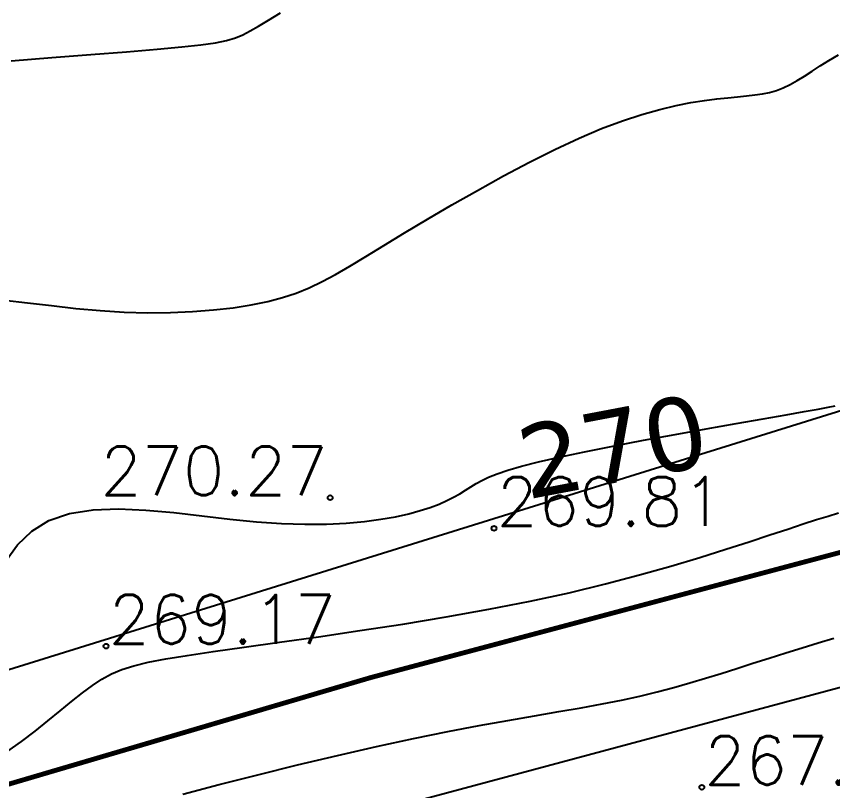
# Model space of a CAD drawing. Extents: x 524954 to 526204, y 9523489 to 9524010.
# Drawn here: x 525810.32 to 525827.07, y 9523639.71 to 9523655.6 of the extents above; entities that cross this region are included whole.
import ezdxf
from ezdxf.enums import TextEntityAlignment as Align

# ---------------------------------------------------------------- set-up
doc = ezdxf.new("R2010")
doc.units = 0
doc.header["$PDMODE"] = 33
doc.header["$PDSIZE"] = 0.1
doc.linetypes.add('ACAD_ISO12W100', pattern=[21, 12, -3, 0, -3, 0, -3])
for name, color, linetype in [('Bord Fleuve', 4, 'ACAD_ISO12W100'), ('Cloture', 7, 'Continuous'), ('CN_01_00', 3, 'Continuous'), ('CN_02_00', 4, 'Continuous'), ('CN_10_00', 1, 'Continuous'), ('Cotation Courbes de niveau', 7, 'Continuous'), ('TopoAlt', 3, 'Continuous'), ('TOPOJIS', 7, 'Continuous')]:
    doc.layers.add(name, color=color, linetype=linetype)
doc.styles.add('Simplex 1.0', font='Simplex.shx', dxfattribs={"width": 0.99, "height": 1})
doc.styles.add('Verdana 1.0', font='verdana.ttf', dxfattribs={"width": 0.99, "height": 1})
doc.linetypes.add('LIMITE1', pattern='A,6.35,-2.54,[133,ltypeshp.shx,S=2.54,R=0,X=-2.54,Y=0],-2.54,25.4', length=36.83)

# ---------------------------------------------------------------- blocks, each defined once
blk = doc.blocks.new('TCPOINT M')
at = {"color": 0}
blk.add_point((0, 0), dxfattribs=at)
at = {"layer": 'TopoAlt', "style": 'Simplex 1.0', "width": 0.99}
blk.add_attdef('ALT', (0.15, 0.15), '', height=1, dxfattribs=at)

msp = doc.modelspace()

# ---------------------------------------------------------------- hatches: boundary and pattern name
at = {"layer": 'Bord Fleuve', "ltscale": 0.5}
h = msp.add_hatch(dxfattribs=at)
h.set_pattern_fill('ANSI33', color=256, scale=2, angle=330, style=0)
h.paths.add_polyline_path([(526101.715, 9523771.778), (526101.498, 9523728.689), (526067.042, 9523702.1), (526048.223, 9523678.528), (526031.816, 9523676.184), (526027.837, 9523671.249), (526016.46, 9523661.911), (526012.684, 9523655.259), (526010.342, 9523652.337), (526009.349, 9523649.826), (526002.836, 9523644.901), (526001.359, 9523638.704), (525998.552, 9523634.868), (525992.641, 9523630.59), (525971.373, 9523621.771), (525946.333, 9523622.282), (525936.503, 9523619.892), (525930.695, 9523617.923), (525919.699, 9523615.395), (525895.841, 9523612.948), (525885.599, 9523613.628), (525875.196, 9523613.421), (525867.372, 9523614.558), (525859.164, 9523613.749), (525850.68, 9523611.584), (525842.877, 9523609.413), (525834.137, 9523605.724), (525821.783, 9523602.11), (525815.903, 9523600.185), (525796.184, 9523594.113), (525774.026, 9523585.199), (525767.099, 9523581.761), (525763.989, 9523580.32), (525760.33, 9523578.539), (525748.039, 9523572.413), (525744.059, 9523571.766), (525739.195, 9523569.005), (525726.381, 9523563.785), (525719.788, 9523561.814), (525707.248, 9523554.536), (525700.147, 9523552.212), (525692.212, 9523549.16), (525674.921, 9523545.702), (525662.522, 9523542.332), (525644.942, 9523541.016), (525635.899, 9523540.053), (525621.612, 9523536.522), (525609.298, 9523533.789), (525593.484, 9523529.477), (525590.482, 9523529.837), (525587.338, 9523528.188), (525575.413, 9523524.864), (525573.541, 9523524.376), (525537.559, 9523507.804), (525536.053, 9523507.312), (525509.961, 9523500.658), (525472.702, 9523501.018), (525453.195, 9523495.13), (525425.264, 9523493.316), (525409.725, 9523500.229), (525383.624, 9523517.145), (525374.857, 9523528.592), (525397.503, 9523550.219), (525408.728, 9523544.096), (525423.511, 9523536.311), (525445.736, 9523537.578), (525453.966, 9523539.782), (525464.454, 9523546.087), (525473.153, 9523547.827), (525482.046, 9523548.599), (525491.438, 9523548.246), (525499.251, 9523546.152), (525510.455, 9523545.914), (525524.182, 9523548.573), (525533.752, 9523550.446), (525539.312, 9523550.42), (525543.959, 9523554.529), (525548.966, 9523556.567), (525556.157, 9523559.482), (525565.701, 9523562.659), (525575.687, 9523565.927), (525586.045, 9523569.089), (525592.726, 9523570.833), (525599.232, 9523573.013), (525615.849, 9523577.326), (525625.16, 9523582.583), (525628.685, 9523586.517), (525632.523, 9523586.625), (525648.079, 9523583.088), (525655.429, 9523583.638), (525665.347, 9523586.334), (525670.505, 9523587.365), (525674.974, 9523592.31), (525681.363, 9523595.427), (525690.374, 9523596.897), (525696.726, 9523596.667), (525703.112, 9523600.372), (525712.502, 9523603.181), (525720.951, 9523606.622), (525729.973, 9523611.744), (525735.094, 9523612.577), (525741.896, 9523615.967), (525746.088, 9523618.007), (525749.05, 9523619.379), (525756.94, 9523623.296), (525766.831, 9523627.898), (525804.249, 9523638.101), (525817.576, 9523642.025), (525828.432, 9523644.919), (525839.805, 9523649.896), (525846.166, 9523651.166), (525855.839, 9523655.822), (525867.776, 9523655.711), (525877.503, 9523655.632), (525886.144, 9523654.198), (525894.786, 9523653.829), (525911.157, 9523655.506), (525918.652, 9523656.801), (525925.004, 9523658.249), (525933.183, 9523660.832), (525939.613, 9523663.374), (525944.509, 9523665.893), (525950.393, 9523669.022), (525957.623, 9523672.73), (525962.986, 9523676.276), (525970.165, 9523679.965), (525973.599, 9523682.924), (525976.261, 9523684.646), (525980.145, 9523686.246), (525987.591, 9523689.162), (525991.967, 9523692.966), (525998.543, 9523697.851), (526003.542, 9523703.73), (526012.581, 9523711.677), (526026.66, 9523716.709), (526030.85, 9523726.011), (526046.387, 9523740.613), (526052.355, 9523745.599), (526061.927, 9523759.011), (526073.275, 9523760.379), (526077.818, 9523761.95), (526083.981, 9523762.217)])
h.paths.add_polyline_path([(525512.661, 9523516.101), (525534.357, 9523523.257), (525535.319, 9523520.342), (525513.623, 9523513.186)], flags=24)
h.paths.add_polyline_path([(525743.331, 9523593.045), (525764.315, 9523602.078), (525765.529, 9523599.259), (525744.545, 9523590.226)], flags=24)
h.paths.add_polyline_path([(525983.194, 9523662.071), (526001.508, 9523675.73), (526003.343, 9523673.269), (525985.029, 9523659.611)], flags=24)

# ---------------------------------------------------------------- linework, layer by layer
at = {"layer": 'Bord Fleuve', "ltscale": 0.35, "flags": 128}
msp.add_lwpolyline([(525394.875, 9523547.688, 0.1, 0.1, 0), (525407.137, 9523541.702, 0.1, 0.1, 0), (525423.511, 9523536.311, 0.1, 0.1, 0), (525445.736, 9523537.578, 0.1, 0.1, 0), (525453.966, 9523539.782, 0.1, 0.1, 0), (525464.454, 9523546.087, 0.1, 0.1, 0), (525473.153, 9523547.827, 0.1, 0.1, 0), (525482.046, 9523548.599, 0.1, 0.1, 0), (525491.438, 9523548.246, 0.1, 0.1, 0), (525499.251, 9523546.152, 0.1, 0.1, 0), (525510.455, 9523545.914, 0.1, 0.1, 0), (525524.182, 9523548.573, 0.1, 0.1, 0), (525533.752, 9523550.446, 0.1, 0.1, 0), (525539.312, 9523550.42, 0.1, 0.1, 0), (525543.959, 9523554.529, 0.1, 0.1, 0), (525548.966, 9523556.567, 0.1, 0.1, 0), (525556.157, 9523559.482, 0.1, 0.1, 0), (525565.701, 9523562.659, 0.1, 0.1, 0), (525575.687, 9523565.927, 0.1, 0.1, 0), (525586.045, 9523569.089, 0.1, 0.1, 0), (525592.726, 9523570.833, 0.1, 0.1, 0), (525599.232, 9523573.013, 0.1, 0.1, 0), (525615.849, 9523577.326, 0.1, 0.1, 0), (525625.16, 9523582.583, 0.1, 0.1, 0), (525628.685, 9523586.517, 0.1, 0.1, 0), (525632.523, 9523586.625, 0.1, 0.1, 0), (525648.079, 9523583.088, 0.1, 0.1, 0), (525655.429, 9523583.638, 0.1, 0.1, 0), (525665.347, 9523586.334, 0.1, 0.1, 0), (525670.505, 9523587.365, 0.1, 0.1, 0), (525674.974, 9523592.31, 0.1, 0.1, 0), (525674.974, 9523592.31, 0.1, 0.1, 0), (525681.363, 9523595.427, 0.1, 0.1, 0), (525681.363, 9523595.427, 0.1, 0.1, 0), (525690.374, 9523596.897, 0.1, 0.1, 0), (525696.726, 9523596.667, 0.1, 0.1, 0), (525703.112, 9523600.372, 0.1, 0.1, 0), (525712.502, 9523603.181, 0.1, 0.1, 0), (525712.502, 9523603.181, 0.1, 0.1, 0), (525720.951, 9523606.622, 0.1, 0.1, 0), (525729.973, 9523611.744, 0.1, 0.1, 0), (525735.094, 9523612.577, 0.1, 0.1, 0), (525741.896, 9523615.967, 0.1, 0.1, 0), (525746.088, 9523618.007, 0.1, 0.1, 0), (525749.05, 9523619.379, 0.1, 0.1, 0), (525756.94, 9523623.296, 0.1, 0.1, 0), (525766.831, 9523627.898, 0.1, 0.1, 0), (525804.249, 9523638.101, 0.1, 0.1, 0), (525817.576, 9523642.025, 0.1, 0.1, 0), (525828.432, 9523644.919, 0.1, 0.1, 0), (525839.805, 9523649.896, 0.1, 0.1, 0), (525846.166, 9523651.166, 0.1, 0.1, 0), (525855.839, 9523655.822, 0.1, 0.1, 0), (525867.776, 9523655.711, 0.1, 0.1, 0), (525877.503, 9523655.632, 0.1, 0.1, 0), (525886.144, 9523654.198, 0.1, 0.1, 0), (525894.786, 9523653.829, 0.1, 0.1, 0), (525911.157, 9523655.506, 0.1, 0.1, 0), (525918.652, 9523656.801, 0.1, 0.1, 0), (525925.004, 9523658.249, 0.1, 0.1, 0), (525933.183, 9523660.832, 0.1, 0.1, 0), (525939.613, 9523663.374, 0.1, 0.1, 0), (525944.509, 9523665.893, 0.1, 0.1, 0), (525950.393, 9523669.022, 0.1, 0.1, 0), (525957.623, 9523672.73, 0.1, 0.1, 0), (525962.986, 9523676.276, 0.1, 0.1, 0), (525970.165, 9523679.965, 0.1, 0.1, 0), (525970.165, 9523679.965, 0.1, 0.1, 0), (525973.599, 9523682.924, 0.1, 0.1, 0), (525976.261, 9523684.646, 0.1, 0.1, 0), (525980.145, 9523686.246, 0.1, 0.1, 0), (525987.591, 9523689.162, 0.1, 0.1, 0), (525991.967, 9523692.966, 0.1, 0.1, 0), (525998.543, 9523697.851, 0.1, 0.1, 0), (526003.542, 9523703.73, 0.1, 0.1, 0), (526012.581, 9523711.677, 0.1, 0.1, 0), (526026.66, 9523716.709, 0.1, 0.1, 0), (526030.85, 9523726.011, 0.1, 0.1, 0), (526046.387, 9523740.613, 0.1, 0.1, 0), (526052.355, 9523745.599, 0.1, 0.1, 0), (526061.927, 9523759.011, 0.1, 0.1, 0), (526073.275, 9523760.379, 0.1, 0.1, 0), (526077.818, 9523761.95, 0.1, 0.1, 0), (526083.981, 9523762.217, 0.1, 0.1, 0), (526101.715, 9523771.778, 0, 0, 0)], format="xyseb", dxfattribs=at)
at = {"layer": 'Cloture', "linetype": 'LIMITE1', "ltscale": 0.1, "flags": 128}
msp.add_lwpolyline([(525803.323, 9523640.196), (525809.433, 9523641.966), (525827.261, 9523647.52), (525835.466, 9523650.42), (525839.929, 9523651.898)], dxfattribs=at)
at = {"layer": 'CN_01_00', "flags": 128}
for points, elevation in [([(525810.074, 9523649.775), (525810.547, 9523649.722), (525811.038, 9523649.663), (525811.538, 9523649.607), (525812.039, 9523649.56), (525812.533, 9523649.531), (525813.016, 9523649.518), (525813.484, 9523649.522), (525813.934, 9523649.541), (525814.362, 9523649.574), (525814.765, 9523649.621), (525815.137, 9523649.679), (525815.477, 9523649.748), (525815.782, 9523649.828), (525816.062, 9523649.921), (525816.329, 9523650.03), (525816.593, 9523650.156), (525816.867, 9523650.304), (525817.163, 9523650.475), (525817.49, 9523650.673), (525817.863, 9523650.899), (525818.287, 9523651.156), (525818.756, 9523651.436), (525819.258, 9523651.73), (525819.782, 9523652.029), (525820.316, 9523652.325), (525820.849, 9523652.608), (525821.37, 9523652.87), (525821.867, 9523653.103), (525822.331, 9523653.298), (525822.761, 9523653.459), (525823.158, 9523653.589), (525823.524, 9523653.691), (525823.858, 9523653.771), (525824.164, 9523653.83), (525824.442, 9523653.874), (525824.692, 9523653.907), (525824.918, 9523653.931), (525825.12, 9523653.95), (525825.304, 9523653.968), (525825.473, 9523653.986), (525825.629, 9523654.009), (525825.776, 9523654.039), (525825.918, 9523654.078), (525826.058, 9523654.131), (525826.198, 9523654.2), (525826.343, 9523654.282), (525826.492, 9523654.375), (525826.65, 9523654.477), (525826.817, 9523654.585), (525826.996, 9523654.697), (525827.189, 9523654.811)], 271), ([(525810.124, 9523640.504), (525810.42, 9523640.716), (525810.7, 9523640.931), (525810.965, 9523641.143), (525811.216, 9523641.347), (525811.451, 9523641.539), (525811.672, 9523641.714), (525811.879, 9523641.868), (525812.074, 9523641.997), (525812.27, 9523642.104), (525812.484, 9523642.194), (525812.73, 9523642.273), (525813.025, 9523642.344), (525813.383, 9523642.413), (525813.821, 9523642.484), (525814.354, 9523642.563), (525814.992, 9523642.653), (525815.721, 9523642.755), (525816.52, 9523642.868), (525817.369, 9523642.992), (525818.248, 9523643.128), (525819.138, 9523643.273), (525820.016, 9523643.43), (525820.864, 9523643.596), (525821.665, 9523643.771), (525822.413, 9523643.952), (525823.11, 9523644.135), (525823.754, 9523644.317), (525824.343, 9523644.494), (525824.878, 9523644.662), (525825.358, 9523644.818), (525825.782, 9523644.957), (525826.15, 9523645.078), (525826.468, 9523645.182), (525826.743, 9523645.27), (525826.982, 9523645.344), (525827.191, 9523645.408)], 269)]:
    msp.add_lwpolyline(points, dxfattribs=dict(at, elevation=elevation))
at = {"layer": 'CN_02_00', "flags": 128}
for points, elevation in [([(525810.208, 9523654.69), (525811.042, 9523654.754), (525811.843, 9523654.816), (525812.575, 9523654.875), (525813.207, 9523654.928), (525813.711, 9523654.974), (525814.103, 9523655.016), (525814.402, 9523655.058), (525814.631, 9523655.104), (525814.813, 9523655.157), (525814.968, 9523655.222), (525815.119, 9523655.302), (525815.288, 9523655.402), (525815.493, 9523655.524), (525815.736, 9523655.671)], 272), ([(525813.731, 9523639.634), (525814.478, 9523639.833), (525815.271, 9523640.036), (525816.088, 9523640.237), (525816.908, 9523640.431), (525817.709, 9523640.613), (525818.469, 9523640.777), (525819.171, 9523640.919), (525819.815, 9523641.043), (525820.406, 9523641.15), (525820.949, 9523641.244), (525821.449, 9523641.33), (525821.91, 9523641.409), (525822.338, 9523641.487), (525822.737, 9523641.565), (525823.113, 9523641.647), (525823.469, 9523641.733), (525823.809, 9523641.824), (525824.139, 9523641.918), (525824.462, 9523642.015), (525824.782, 9523642.115), (525825.104, 9523642.217), (525825.432, 9523642.322), (525825.768, 9523642.429), (525826.109, 9523642.536), (525826.447, 9523642.641), (525826.777, 9523642.742), (525827.094, 9523642.839)], 268)]:
    msp.add_lwpolyline(points, dxfattribs=dict(at, elevation=elevation))
at = {"layer": 'CN_10_00', "elevation": 270, "flags": 128}
msp.add_lwpolyline([(525810.105, 9523644.429), (525810.34, 9523644.755), (525810.631, 9523645.035), (525810.986, 9523645.253), (525811.409, 9523645.395), (525811.89, 9523645.469), (525812.416, 9523645.489), (525812.973, 9523645.467), (525813.548, 9523645.417), (525814.127, 9523645.351), (525814.697, 9523645.283), (525815.245, 9523645.226), (525815.759, 9523645.19), (525816.237, 9523645.175), (525816.68, 9523645.179), (525817.087, 9523645.199), (525817.46, 9523645.232), (525817.798, 9523645.277), (525818.101, 9523645.331), (525818.371, 9523645.391), (525818.607, 9523645.455), (525818.813, 9523645.522), (525818.993, 9523645.59), (525819.151, 9523645.661), (525819.291, 9523645.732), (525819.417, 9523645.803), (525819.533, 9523645.873), (525819.643, 9523645.942), (525819.752, 9523646.009), (525819.871, 9523646.076), (525820.011, 9523646.143), (525820.186, 9523646.214), (525820.406, 9523646.289), (525820.683, 9523646.37), (525821.031, 9523646.458), (525821.46, 9523646.556), (525821.976, 9523646.665), (525822.561, 9523646.78), (525823.19, 9523646.9), (525823.838, 9523647.019), (525824.479, 9523647.135), (525825.09, 9523647.244), (525825.644, 9523647.341), (525826.117, 9523647.423), (525826.491, 9523647.489), (525826.774, 9523647.539), (525826.981, 9523647.577), (525827.126, 9523647.607)], dxfattribs=at)

# ---------------------------------------------------------------- block references
at = {"layer": 'TOPOJIS'}
ref = msp.add_blockref('TCPOINT M', (525816.757, 9523645.72, 270.27), dxfattribs=at)
ref.add_attrib('ALT', '270.27', dxfattribs={"layer": 'TopoAlt', "height": 1, "style": 'Simplex 1.0', "width": 0.99}).set_placement((525816.707, 9523645.77, 270.27), align=Align.RIGHT)
ref = msp.add_blockref('TCPOINT M', (525820.122, 9523645.093, 269.81), dxfattribs=at)
ref.add_attrib('ALT', '269.81', (525820.172, 9523645.143, 269.81), dxfattribs={"layer": 'TopoAlt', "height": 1, "style": 'Simplex 1.0', "width": 0.99})
ref = msp.add_blockref('TCPOINT M', (525812.158, 9523642.674, 269.17), dxfattribs=at)
ref.add_attrib('ALT', '269.17', (525812.208, 9523642.724, 269.17), dxfattribs={"layer": 'TopoAlt', "height": 1, "style": 'Simplex 1.0', "width": 0.99})
ref = msp.add_blockref('TCPOINT M', (525824.386, 9523639.778, 267.12), dxfattribs=at)
ref.add_attrib('ALT', '267.12', (525824.436, 9523639.828, 267.12), dxfattribs={"layer": 'TopoAlt', "height": 1, "style": 'Simplex 1.0', "width": 0.99})

# ---------------------------------------------------------------- texts
at = {"layer": 'Cotation Courbes de niveau', "style": 'Verdana 1.0', "width": 0.99}
msp.add_text('270', height=1.5, rotation=10.7535, dxfattribs=at).set_placement((525822.561, 9523646.78, 270), align=Align.MIDDLE_CENTER)

doc.saveas('drawing.dxf')
